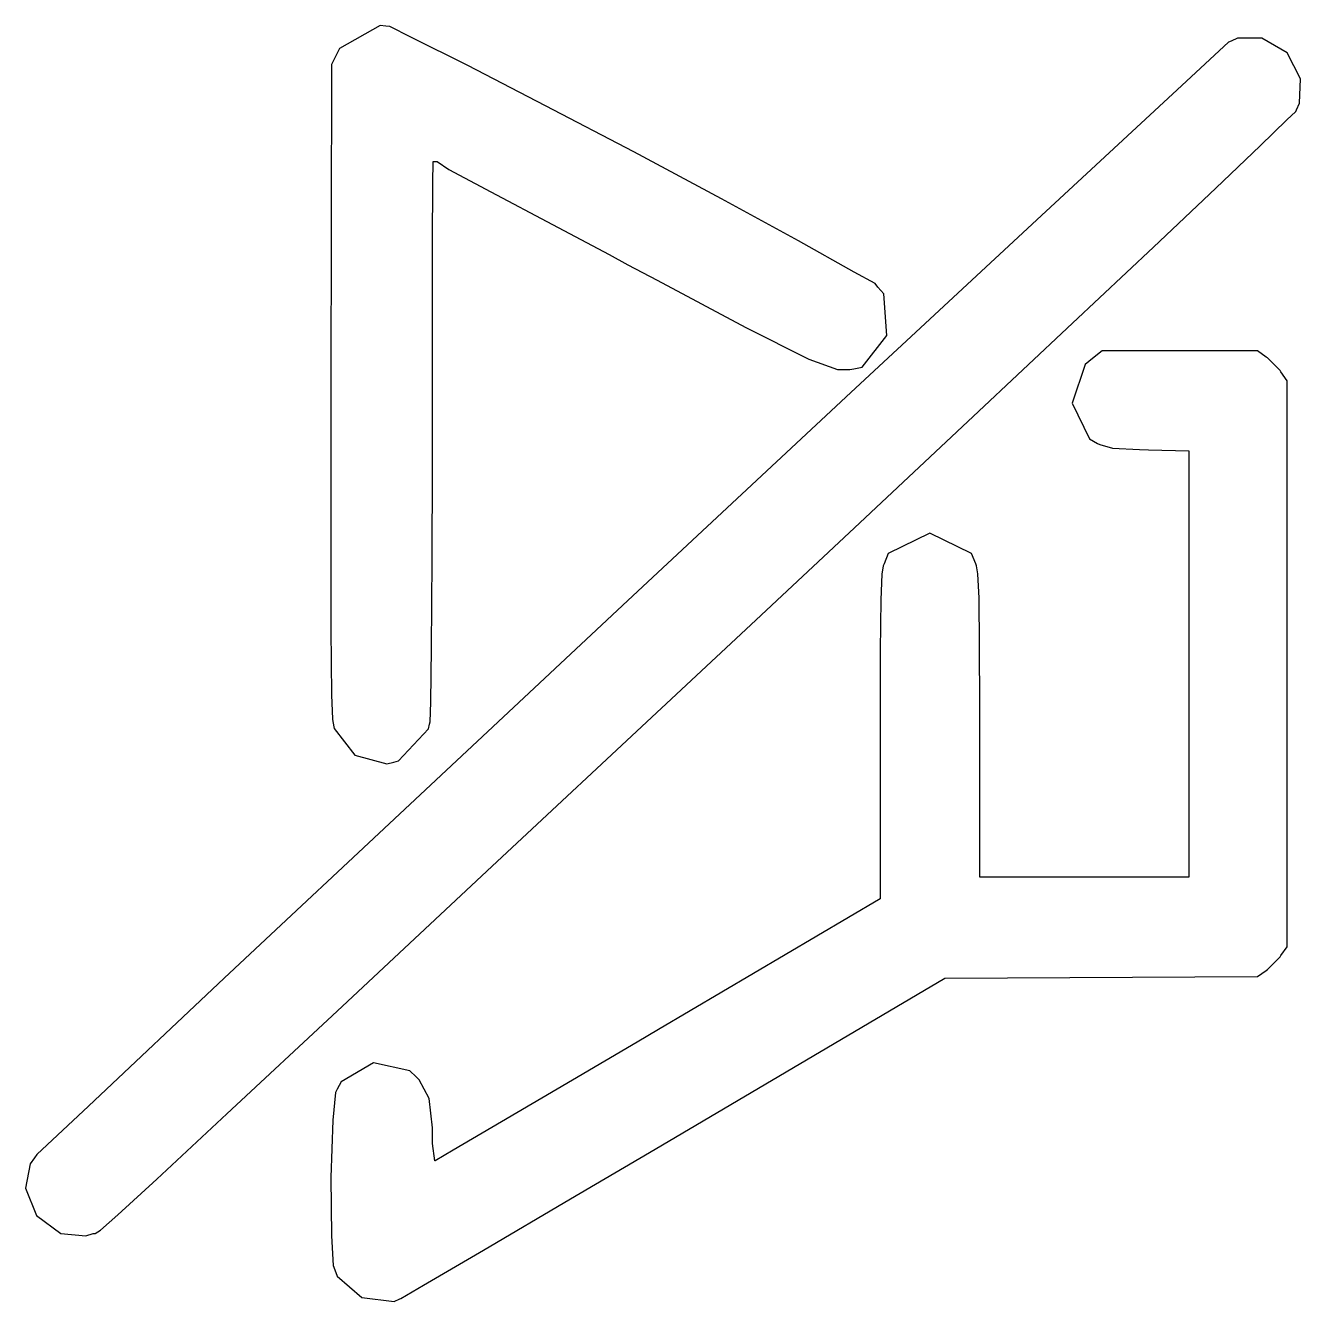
# Model space of a CAD drawing. Extents: x -0.003 to 0.476, y 3.673 to 4.152.
import ezdxf

# ---------------------------------------------------------------- set-up
doc = ezdxf.new("R2010")
doc.units = 0
doc.layers.get('0').update_dxf_attribs({"linetype": 'CONTINUOUS'})

msp = doc.modelspace()

# ---------------------------------------------------------------- linework, layer by layer
at = {"color": 0}
for points in [[(0.13569, 3.875), (0.13742, 3.87549), (0.14876, 3.88747), (0.14914, 3.88926), (0.14931, 3.89014), (0.14958, 3.89751), (0.1499, 3.91775), (0.15007, 3.95079), (0.15017, 3.98574), (0.15017, 3.99735), (0.15017, 4.00738), (0.15017, 4.03743), (0.15023, 4.07026), (0.15034, 4.09239), (0.15044, 4.10053), (0.1505, 4.10053), (0.15196, 4.10053), (0.15636, 4.0975), (0.17209, 4.08914), (0.19531, 4.07682), (0.21652, 4.06554), (0.22363, 4.06174), (0.23465, 4.05588), (0.2679, 4.03819), (0.2915, 4.02632), (0.3023, 4.02235), (0.30697, 4.0224), (0.30849, 4.02268), (0.31158, 4.02328), (0.32086, 4.0351), (0.31966, 4.05083), (0.31749, 4.05333), (0.31641, 4.05464), (0.30854, 4.05897), (0.28765, 4.07075), (0.25873, 4.08643), (0.2258, 4.10406), (0.19271, 4.12142), (0.16352, 4.1365), (0.14214, 4.14719), (0.13417, 4.15121), (0.13265, 4.15132), (0.13059, 4.15153), (0.11529, 4.14296), (0.11442, 4.14117), (0.11231, 4.13688), (0.11209, 4.01622), (0.11203, 4.0031), (0.11203, 3.96349), (0.11209, 3.92475), (0.11236, 3.90028), (0.11263, 3.89117), (0.11279, 3.89031), (0.11328, 3.88758), (0.12109, 3.87761), (0.13308, 3.87435), (0.13569, 3.875)], [(0.02284, 3.69803), (0.023, 3.69808), (0.0236, 3.69808), (0.02555, 3.69933), (0.03206, 3.70503), (0.04677, 3.71847), (0.07303, 3.74294), (0.11447, 3.78157), (0.17453, 3.83768), (0.23622, 3.89529), (0.25678, 3.91444), (0.26975, 3.9266), (0.30865, 3.963), (0.35324, 4.00472), (0.39062, 4.03976), (0.42095, 4.06831), (0.44434, 4.09044), (0.46099, 4.10633), (0.47103, 4.1161), (0.47439, 4.11931), (0.47466, 4.11985), (0.47586, 4.1224), (0.47618, 4.13157), (0.47114, 4.14133), (0.4617, 4.14675), (0.45258, 4.14675), (0.45009, 4.14561), (0.44916, 4.14524), (0.4299, 4.12739), (0.37891, 4.08024), (0.30735, 4.01372), (0.22548, 3.93744), (0.14366, 3.861), (0.07205, 3.79394), (0.021, 3.74588), (0.00168, 3.72775), (0.00076, 3.7264), (-0.00087, 3.72418), (-0.0026, 3.71511), (0.00146, 3.70475), (0.01063, 3.69808), (0.02007, 3.69715), (0.02284, 3.69803)], [(0.13802, 3.6735), (0.13835, 3.67367), (0.14686, 3.67865), (0.16938, 3.69185), (0.20204, 3.71104), (0.23166, 3.72846), (0.24154, 3.73426), (0.34266, 3.79394), (0.46007, 3.79449), (0.46332, 3.79676), (0.46376, 3.7971), (0.46853, 3.80192), (0.46886, 3.80236), (0.47114, 3.80567), (0.47114, 4.01818), (0.46886, 4.02149), (0.46853, 4.02197), (0.46376, 4.02681), (0.46332, 4.02707), (0.46007, 4.02935), (0.40169, 4.02935), (0.39811, 4.02647), (0.39534, 4.02431), (0.39046, 4.00971), (0.39692, 3.99631), (0.3999, 3.99468), (0.40077, 3.99425), (0.40565, 3.99289), (0.41569, 3.99235), (0.41905, 3.99224), (0.43424, 3.99192), (0.43424, 3.83176), (0.35574, 3.83176), (0.35574, 3.88883), (0.35574, 3.89632), (0.35569, 3.91872), (0.35547, 3.93653), (0.35498, 3.94564), (0.35455, 3.94868), (0.35428, 3.94943), (0.35265, 3.95329), (0.33702, 3.96094), (0.3214, 3.95329), (0.31982, 3.94943), (0.3195, 3.94868), (0.31901, 3.94553), (0.31858, 3.93587), (0.31836, 3.91689), (0.31831, 3.89285), (0.31831, 3.88482), (0.31831, 3.82374), (0.23514, 3.77468), (0.22705, 3.76992), (0.2028, 3.75564), (0.17616, 3.73996), (0.15799, 3.72933), (0.1512, 3.72537), (0.1511, 3.72532), (0.1511, 3.72532), (0.15017, 3.73182), (0.15017, 3.734), (0.15017, 3.73768), (0.14893, 3.74869), (0.14524, 3.75575), (0.14404, 3.75689), (0.14176, 3.75911), (0.12804, 3.76215), (0.11589, 3.75504), (0.11442, 3.75222), (0.11377, 3.75103), (0.11279, 3.74056), (0.11209, 3.71907), (0.11225, 3.69721), (0.1129, 3.68608), (0.11355, 3.68435), (0.11437, 3.68207), (0.12375, 3.67399), (0.13585, 3.67253), (0.13802, 3.6735)]]:
    msp.add_lwpolyline(points, close=True, dxfattribs=at)

doc.saveas('drawing.dxf')
